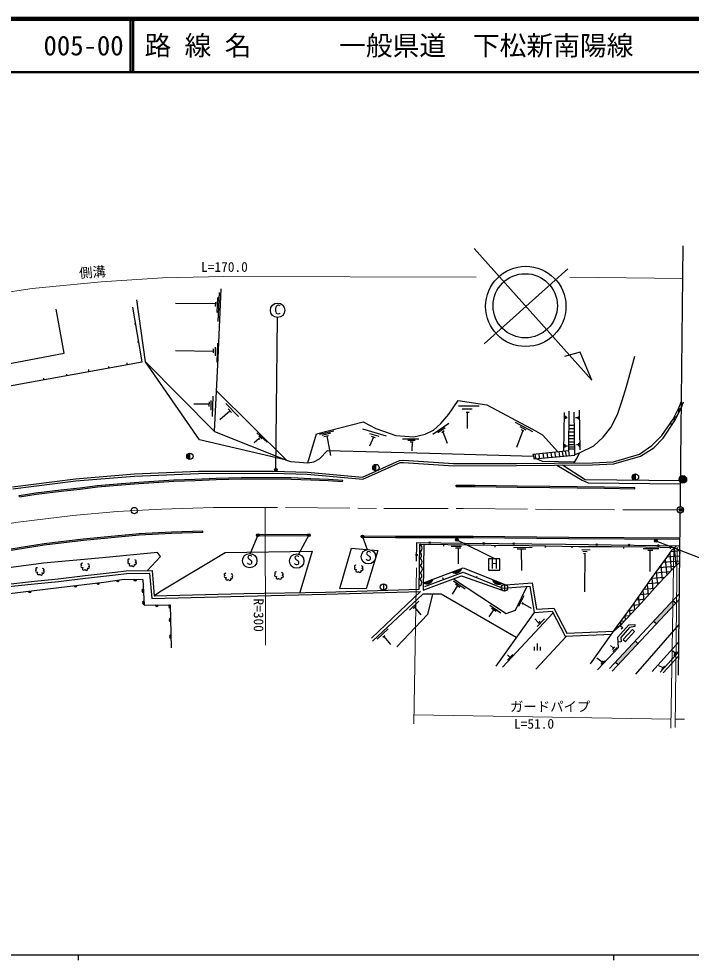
# Model space of a CAD drawing. Units: millimetres at full size, sheet at 1:1000; details may follow other scales. Extents: x 40000 to 680000, y 20000 to 380000.
# Drawn here: x 156906 to 282520, y 204000 to 380000 of the extents above; entities that cross this region are included whole.
import ezdxf
from ezdxf.enums import TextEntityAlignment as Align

# ---------------------------------------------------------------- set-up
doc = ezdxf.new("R2010")
doc.units = ezdxf.units.MM
doc.header["$LTSCALE"] = 1000
doc.header["$PDMODE"] = 32
doc.header["$PDSIZE"] = 500
doc.linetypes.add('CHAIN', pattern=[18.5, 12, -1.5, 3.5, -1.5])
for name, color, linetype, lineweight in [('M-BGD', 7, 'Continuous', 25), ('M-BGD-EXST', 7, 'Continuous', 25), ('M-BMK', 2, 'CHAIN', 13), ('M-BMK-OTRS', 5, 'Continuous', 25), ('M-BMK-SRVR', 3, 'Continuous', 25), ('M-STR-HTXT', 7, 'Continuous', 13), ('M-TTL', 2, 'Continuous', 140), ('M-TTL-BAND', 7, 'Continuous', 25), ('M-TTL-LINE', 7, 'Continuous', 50)]:
    doc.layers.add(name, color=color, linetype=linetype, lineweight=lineweight)
doc.layers.add('M-OTRS', color=6, linetype='Continuous')
doc.layers.add('M-TTL-TXT', color=7, linetype='Continuous')
doc.styles.add('ＭＳ ゴシック', font='')
doc.styles.get('ＭＳ ゴシック').set_extended_font_data('MS Gothic')

msp = doc.modelspace()

# ---------------------------------------------------------------- hatches: boundary and pattern name
at = {"layer": 'M-BGD'}
for points in [[(188863, 298795, 0.41421), (188263, 298195, 0.41421), (188863, 297595)], [(223617, 296697, 0.41421), (223017, 296097, 0.41421), (223617, 295497)], [(272099, 294914, 0.41421), (271499, 294314, 0.41421), (272099, 293714)], [(280276, 293897, 1), (281676, 293897, 1)], [(237887, 276577, 0.51219), (239684, 277251)], [(171385, 274534, 0.84072), (172006, 274611)], [(175053, 275018, 0.84072), (175674, 275102)], [(178319, 275196, 0.84072), (178945, 275185)], [(232492, 274555, 0.51219), (234289, 275229)], [(245380, 275162, 0.51219), (247163, 274452)], [(158632, 272954, 0.84072), (159253, 273031)], [(167204, 274011, 0.84072), (167825, 274089)], [(180144, 273351, 0.84072), (180179, 272726)], [(180268, 271118, 0.84072), (180302, 270493)], [(279652, 270797), (279127, 271260), (275513, 267385), (276067, 266952)], [(182378, 270407, 0.84072), (183004, 270415)], [(185165, 270441, 0.84072), (185181, 269815)], [(185229, 267917, 0.84072), (185245, 267292)], [(185308, 264826, 0.84072), (185323, 264200)], [(272568, 263201), (272077, 263700), (268382, 259738), (268897, 259265)]]:
    msp.add_hatch(color=256, dxfattribs=at).paths.add_polyline_path(points)
at = {"layer": 'M-BGD-EXST'}
for points in [[(205169, 295679, 1), (204669, 295679, 1)], [(201788, 283463, 1), (201288, 283463, 1)], [(211337, 283450, 1), (210837, 283450, 1)], [(221357, 283231, 1), (220857, 283231, 1)], [(239010, 282601, 1), (238510, 282601, 1)], [(276153, 282412, 1), (275653, 282412, 1)]]:
    msp.add_hatch(color=256, dxfattribs=at).paths.add_polyline_path(points)

# ---------------------------------------------------------------- linework, layer by layer
at = {"layer": 'M-BGD'}
for p, q in [((180541, 315878), (178942, 327475)), ((194033, 327887), (193897, 325097)), ((194119, 323410), (194386, 328852)), ((193633, 326730), (186174, 326803)), ((193654, 327031), (193597, 326239)), ((178740, 322916), (178506, 322916)), ((179311, 319531), (179104, 319531)), ((193593, 318641), (193569, 316988)), ((194004, 319341), (193871, 315781)), ((193207, 317801), (186165, 317899)), ((193207, 318303), (193207, 317555)), ((177151, 315370), (177151, 315663)), ((165849, 313319), (165849, 313581)), ((169994, 314071), (169994, 314408)), ((173734, 314750), (173734, 314982)), ((161602, 312548), (161602, 312815)), ((206920, 297487), (193817, 310423)), ((192489, 307542), (192519, 308372)), ((192823, 306838), (192835, 308658)), ((193077, 305642), (193236, 309464)), ((195585, 308048), (197976, 305652)), ((192504, 307957), (189614, 307978)), ((194485, 305108), (196309, 306735)), ((196619, 306388), (195999, 307081)), ((239043, 307636), (242929, 307661)), ((239759, 307068), (241617, 307068)), ((240486, 306467), (241024, 306476)), ((240693, 306471), (240639, 303431)), ((258749, 299170), (258869, 306422)), ((261761, 299442), (261689, 306824)), ((249668, 304589), (252877, 302821)), ((258990, 305801), (258990, 305206)), ((259092, 305687), (259092, 305275)), ((259092, 305481), (259328, 305481)), ((261369, 305400), (260887, 305400)), ((261369, 305567), (261369, 305234)), ((261554, 305709), (261554, 305095)), ((213090, 302345), (215754, 302999)), ((221108, 303334), (225548, 302049)), ((234236, 302344), (237243, 304398)), ((235219, 302674), (236549, 303573)), ((235930, 302644), (236399, 303004)), ((236131, 302798), (236933, 300667)), ((251053, 303039), (249886, 299858)), ((250501, 303774), (251606, 303146)), ((250786, 303207), (251189, 302954)), ((259684, 302755), (260722, 302755)), ((259687, 303405), (260716, 303405)), ((259691, 304055), (260709, 304055)), ((201783, 301549), (200853, 300741)), ((203290, 300828), (201381, 302625)), ((202291, 301443), (201722, 301999)), ((201962, 301363), (201722, 301612)), ((213574, 302143), (215226, 302567)), ((213872, 301905), (214748, 302116)), ((214442, 302043), (215130, 298336)), ((223158, 301806), (222437, 300118)), ((222439, 302497), (224172, 301965)), ((222705, 301952), (223451, 301712)), ((228573, 301477), (231637, 301477)), ((229576, 301194), (230946, 301211)), ((259677, 301505), (260736, 301505)), ((259680, 302105), (260729, 302105)), ((230000, 300900), (230606, 300911)), ((230366, 300906), (230317, 299244)), ((258861, 300503), (258861, 299824)), ((258948, 300434), (258948, 299893)), ((258948, 300164), (259420, 300164)), ((259587, 299254), (259752, 298305)), ((259666, 299605), (260756, 299605)), ((259668, 300005), (260752, 300005)), ((259671, 300405), (260747, 300405)), ((259673, 300905), (260742, 300905)), ((261469, 300374), (261078, 300374)), ((261469, 300640), (261469, 300108)), ((261651, 300772), (261651, 299922)), ((188863, 297595), (188863, 298795)), ((253475, 297789), (253401, 298633)), ((254202, 297849), (254104, 298704)), ((254991, 297914), (254849, 298779)), ((255753, 297977), (255617, 298856)), ((256466, 298035), (256358, 298930)), ((257222, 298097), (257078, 299002)), ((257791, 299074), (257951, 298157)), ((258390, 299134), (258551, 298207)), ((258988, 299194), (259151, 298256)), ((223617, 295497), (223617, 296697)), ((272099, 293714), (272099, 294914)), ((217408, 293513), (217424, 293763)), ((238624, 292560), (238625, 292810)), ((271982, 292126), (271988, 292376)), ((157020, 290632), (156982, 290879)), ((191294, 283953), (191287, 284203)), ((201808, 283603), (210833, 283637)), ((201809, 283353), (201808, 283603)), ((201809, 283353), (210834, 283387)), ((210834, 283387), (210833, 283637)), ((221105, 283106), (221109, 283356)), ((236273, 281709), (236272, 281403)), ((237694, 281403), (239639, 281412)), ((238476, 281088), (239468, 281098)), ((238972, 281093), (238993, 278084)), ((245842, 281589), (245858, 281244)), ((249313, 281180), (252802, 281193)), ((250032, 280919), (251639, 280919)), ((250732, 280919), (250791, 276849)), ((255239, 281492), (255269, 281148)), ((260223, 281382), (260221, 281069)), ((262068, 280774), (263680, 280738)), ((262280, 280445), (263094, 280430)), ((262419, 280056), (262749, 280085)), ((262644, 280076), (262572, 272854)), ((269858, 281322), (269888, 280974)), ((273553, 280987), (276476, 280979)), ((274432, 280653), (275361, 280661)), ((274792, 280656), (274783, 276657)), ((278525, 280075), (278808, 276835)), ((278628, 281195), (278627, 280878)), ((280415, 280507), (278724, 280359)), ((279376, 281100), (279672, 277723)), ((280425, 281449), (279677, 281384)), ((280284, 281478), (280410, 280042)), ((280394, 278623), (277285, 278351)), ((277687, 278898), (277946, 275936)), ((280405, 279565), (278022, 279357)), ((278564, 276581), (275807, 276340)), ((276005, 276609), (276221, 274132)), ((279557, 277609), (276546, 277345)), ((276846, 277753), (277083, 275037)), ((236233, 275156), (236113, 275477)), ((240315, 273359), (238130, 274840)), ((242438, 275527), (242549, 275797)), ((277579, 275554), (275076, 275335)), ((275164, 275461), (275364, 273176)), ((225028, 274370), (225028, 273170)), ((238842, 274023), (237879, 272403)), ((239280, 273702), (238502, 274272)), ((247627, 274203), (247627, 273003)), ((273492, 273063), (273649, 271263)), ((275658, 273503), (273678, 273330)), ((274328, 274262), (274507, 272220)), ((276594, 274526), (274377, 274332)), ((229869, 269453), (231628, 271128)), ((251235, 272143), (250287, 270095)), ((267244, 258518), (280328, 272548)), ((267756, 258041), (280317, 271509)), ((273826, 271461), (272281, 271326)), ((272656, 271863), (272790, 270326)), ((274742, 272482), (272980, 272328)), ((279127, 271260), (279652, 270797)), ((230603, 269758), (231100, 270247)), ((230851, 270003), (232022, 268555)), ((245587, 269520), (244706, 268170)), ((246930, 268885), (244914, 270306)), ((246092, 269178), (245225, 269765)), ((251084, 270892), (250876, 270557)), ((250980, 270725), (252630, 269840)), ((271932, 269413), (270830, 269317)), ((270979, 269518), (271068, 268494)), ((272895, 270439), (271571, 270323)), ((271819, 270664), (271929, 269410)), ((253213, 268977), (246013, 259000)), ((247273, 258752), (256729, 268941)), ((254022, 267085), (253283, 267798)), ((255092, 267842), (253765, 266377)), ((270968, 268388), (270089, 268311)), ((270137, 268377), (270207, 267578)), ((223825, 264002), (225897, 265962)), ((254278, 267391), (253922, 266966)), ((268455, 266089), (268472, 265895)), ((268946, 266329), (268606, 266299)), ((269296, 267236), (269344, 266693)), ((270004, 267362), (269347, 267305)), ((272169, 257474), (280265, 266777)), ((275513, 267385), (276067, 266952)), ((224901, 264368), (225276, 264723)), ((225088, 264545), (226372, 263001)), ((253516, 258426), (259216, 264604)), ((253279, 261877), (253279, 262574)), ((253813, 261877), (253813, 263205)), ((254346, 261877), (254346, 262574)), ((268033, 262341), (267452, 262856)), ((267822, 262110), (268244, 262571)), ((267902, 261701), (268676, 262458)), ((272077, 263700), (272568, 263201)), ((275238, 257973), (280230, 263542)), ((249225, 261153), (248210, 260072)), ((248689, 260582), (248216, 261098)), ((276742, 257829), (280209, 261643)), ((277304, 257739), (280201, 260871)), ((279509, 261393), (279121, 261767)), ((279977, 261633), (279293, 260886)), ((279658, 261574), (279306, 261146)), ((265869, 259693), (264889, 260435)), ((266096, 259949), (265642, 259438)), ((266398, 259937), (265706, 259128)), ((268382, 259738), (268897, 259265)), ((277264, 258656), (276477, 259006)), ((277534, 258947), (276994, 258365))]:
    msp.add_line(p, q, dxfattribs=at)
for points in [[(193437, 302870), (194130, 316627), (194732, 329489)], [(125682, 309962), (165376, 317488), (163891, 325694)], [(153797, 311131), (179929, 315874), (178204, 326090)], [(260767, 298523), (261636, 298874), (264321, 300185), (266108, 301767), (267531, 303576), (268773, 306025), (269630, 308642), (270414, 311248), (271969, 316939)], [(155705, 292518), (167516, 294001), (178519, 294916), (190484, 295399), (204368, 295447), (210819, 295254), (221121, 294328), (228058, 297425), (228787, 297480), (238139, 296846), (249880, 296865), (264106, 296991), (268011, 297196), (272878, 298586), (275151, 300245), (277031, 302125), (279130, 305133), (280299, 307387), (280720, 308520)], [(155762, 292122), (167558, 293603), (178544, 294517), (190493, 294999), (204362, 295047), (210795, 294855), (221189, 293920), (228158, 297031), (228788, 297079), (238125, 296446), (249882, 296465), (264118, 296591), (268077, 296799), (273056, 298221), (275525, 299810), (277317, 301603), (279473, 304926), (280665, 307224), (281095, 308380)], [(210882, 297002), (212519, 302412), (221259, 304640), (223614, 303402), (227333, 302080), (230707, 301874), (232808, 302323), (234355, 303114), (235765, 304334), (237232, 306061), (239012, 308660), (244317, 307852), (253425, 302941), (254737, 302198), (257638, 299058)], [(252968, 298590), (259664, 299261), (259706, 306666)], [(252968, 298590), (253165, 297764), (260769, 298389), (260683, 306438)], [(206920, 297487), (207643, 297235), (210882, 297002), (212015, 297191), (213109, 297730), (214559, 299317), (233649, 298821), (253054, 298230)], [(253583, 297798), (254698, 297287), (260805, 297188)], [(260669, 296961), (261235, 297908), (261636, 298874)], [(257439, 296532), (262162, 293738), (263294, 293219), (280551, 293031)], [(280558, 293613), (262710, 293809), (258511, 296542)], [(156982, 290879), (160083, 291365), (164766, 291936), (168327, 292329), (171586, 292722), (176090, 293143), (179318, 293359), (183066, 293634), (185844, 293821), (189818, 293948), (193771, 294125), (198492, 294214), (207805, 294213), (211469, 294053), (214742, 293940), (217424, 293763)], [(157020, 290632), (160117, 291118), (164795, 291688), (168356, 292080), (171612, 292473), (176110, 292894), (179335, 293110), (183084, 293385), (185856, 293571), (189828, 293698), (193779, 293875), (198494, 293964), (207799, 293963), (211459, 293803), (214730, 293691), (217408, 293513)], [(238624, 292560), (242166, 292549), (250013, 292458), (256100, 292363), (266334, 292260), (271982, 292126)], [(238625, 292810), (242168, 292799), (250017, 292708), (256103, 292613), (266338, 292510), (271988, 292376)], [(191287, 284203), (185405, 284042), (179399, 283686), (168936, 282714), (161618, 281817), (147562, 279571), (140296, 278146), (132190, 276276), (123458, 273930), (117591, 272281)], [(191294, 283953), (185416, 283792), (179418, 283436), (168963, 282465), (161653, 281570), (147606, 279325), (140348, 277901), (132250, 276034), (123524, 273689), (117658, 272040)], [(221105, 283106), (227288, 283009), (241799, 283001), (259609, 282826), (280439, 282687)], [(221109, 283356), (227290, 283259), (241800, 283251), (259611, 283076), (280441, 282937)], [(231220, 278575), (231237, 282105), (240221, 281973), (259022, 281766), (280425, 281476)], [(231703, 273382), (231840, 281785), (237035, 281696), (245155, 281593), (252269, 281557), (261528, 281354), (267663, 281354), (273964, 281262), (279465, 281183)], [(232584, 281772), (232476, 273206), (239634, 275873), (247189, 273193)], [(180956, 276836), (183354, 279468), (182789, 280201), (172514, 279214), (161534, 278199), (153613, 277175), (142698, 275604), (133772, 273265), (131171, 272554)], [(182196, 272114), (183217, 272836), (195450, 280241), (211726, 280487), (209408, 272736)], [(263704, 259396), (268572, 266254), (271758, 270575), (275209, 275525), (277976, 279292), (278982, 280727), (279784, 281485)], [(168842, 278181), (168714, 278226), (168602, 278181), (168495, 278048), (168515, 277917), (168598, 277859), (168658, 277847), (168552, 277786), (168488, 277597), (168520, 277460), (168701, 277391), (168848, 277410), (168772, 277213), (168769, 277047), (168892, 276971), (169074, 276933), (169200, 276989), (169232, 277050), (169285, 276968), (169517, 276865), (169690, 276933), (169789, 277093), (169747, 277204), (169677, 277256), (169870, 277208), (170062, 277321), (170115, 277520), (170043, 277597), (169915, 277629), (170073, 277673), (170095, 277761), (170053, 277932), (169971, 278022), (169799, 278099)], [(177596, 278947), (177468, 278993), (177356, 278948), (177250, 278814), (177270, 278684), (177352, 278625), (177412, 278614), (177307, 278553), (177242, 278364), (177274, 278227), (177455, 278158), (177603, 278177), (177526, 277980), (177523, 277814), (177647, 277738), (177829, 277700), (177954, 277756), (177987, 277817), (178039, 277734), (178271, 277632), (178445, 277700), (178544, 277860), (178502, 277971), (178431, 278023), (178625, 277975), (178816, 278088), (178869, 278287), (178798, 278364), (178670, 278395), (178827, 278440), (178849, 278528), (178808, 278699), (178726, 278788), (178554, 278866)], [(268032, 265492), (269566, 266896), (273197, 270759), (276313, 274234), (279428, 277481), (280392, 278435)], [(84704, 255360), (86075, 256033), (90601, 257913), (98142, 260985), (102878, 262776), (105868, 263842), (111012, 265344), (119170, 267753), (121313, 268313), (124874, 268946), (140266, 271762), (148437, 273286), (154309, 274268), (159801, 274871), (164253, 275287), (169272, 275911), (174892, 276535), (176989, 276824), (181810, 276838), (182196, 272114), (198943, 272526), (214227, 272833), (231703, 273382)], [(84835, 255075), (86212, 255679), (90718, 257545), (98270, 260592), (103040, 262359), (106018, 263364), (111153, 264864), (119304, 267271), (121421, 267824), (124963, 268454), (140357, 271270), (148524, 272794), (154377, 273773), (159852, 274374), (164307, 274790), (169331, 275414), (174953, 276038), (177024, 276324), (181349, 276337), (181736, 271602), (198957, 272026), (214234, 272453), (231933, 272920), (222792, 264208)], [(160394, 277325), (160266, 277371), (160154, 277326), (160048, 277192), (160068, 277062), (160151, 277003), (160210, 276992), (160105, 276931), (160040, 276742), (160072, 276605), (160254, 276536), (160401, 276555), (160324, 276358), (160321, 276192), (160445, 276116), (160627, 276077), (160752, 276133), (160785, 276195), (160837, 276112), (161069, 276009), (161243, 276077), (161342, 276237), (161300, 276349), (161229, 276401), (161423, 276353), (161614, 276465), (161667, 276664), (161596, 276741), (161468, 276773), (161625, 276817), (161647, 276906), (161606, 277076), (161524, 277166), (161352, 277244)], [(195622, 276314), (195494, 276360), (195382, 276314), (195276, 276181), (195295, 276051), (195378, 275992), (195438, 275980), (195332, 275920), (195268, 275730), (195300, 275594), (195481, 275524), (195629, 275543), (195552, 275347), (195549, 275180), (195673, 275104), (195855, 275066), (195980, 275122), (196013, 275184), (196065, 275101), (196297, 274998), (196471, 275066), (196569, 275226), (196528, 275337), (196457, 275390), (196650, 275342), (196842, 275454), (196895, 275653), (196823, 275730), (196696, 275762), (196853, 275806), (196875, 275895), (196834, 276065), (196752, 276155), (196579, 276233)], [(205053, 276535), (204925, 276581), (204813, 276536), (204706, 276402), (204726, 276272), (204809, 276213), (204869, 276202), (204763, 276141), (204699, 275952), (204731, 275815), (204912, 275746), (205059, 275765), (204983, 275568), (204980, 275402), (205103, 275326), (205285, 275288), (205411, 275343), (205443, 275405), (205496, 275322), (205728, 275219), (205901, 275288), (206000, 275447), (205958, 275559), (205888, 275611), (206081, 275563), (206273, 275675), (206326, 275874), (206254, 275951), (206126, 275983), (206284, 276028), (206306, 276116), (206264, 276286), (206182, 276376), (206010, 276454)], [(219947, 277820), (219819, 277865), (219707, 277820), (219601, 277686), (219621, 277556), (219703, 277497), (219763, 277486), (219658, 277425), (219593, 277236), (219625, 277099), (219807, 277030), (219954, 277049), (219877, 276852), (219874, 276686), (219998, 276610), (220180, 276572), (220305, 276628), (220338, 276689), (220390, 276607), (220622, 276504), (220796, 276572), (220895, 276732), (220853, 276843), (220782, 276895), (220976, 276847), (221167, 276960), (221220, 277159), (221149, 277236), (221021, 277267), (221178, 277312), (221200, 277400), (221159, 277571), (221077, 277661), (220905, 277738)], [(232492, 274555), (239917, 277338), (247868, 274172), (252819, 274526), (253622, 269599), (256890, 269831), (259291, 265158), (268032, 265492)], [(232755, 273853), (239909, 276534), (247323, 273582)], [(113943, 263550), (121713, 266693), (131724, 268330), (148902, 271367), (154688, 272472), (164360, 273656), (172757, 274705), (176594, 275228), (180044, 275165), (180308, 270383), (185165, 270441), (185370, 262386)], [(238144, 275318), (247932, 268824), (249675, 269452), (251889, 273908)], [(247323, 273582), (252357, 273942), (253213, 268977), (256567, 269256), (258962, 264595), (267630, 264926)], [(249838, 264301), (235807, 272452), (232403, 272450), (222979, 263639)], [(234223, 272451), (233230, 268650), (227539, 262608)], [(265040, 258270), (268934, 262467), (268819, 264422), (270867, 266697), (272007, 266736), (272007, 266359), (271031, 266204), (269379, 264311), (269447, 263529), (268877, 263444)], [(269239, 266597), (269733, 266148), (269441, 265875)]]:
    msp.add_lwpolyline(points, dxfattribs=at)
for points in [[(206920, 297487), (190657, 301265), (180541, 315878), (193437, 302870)], [(219056, 281007), (223988, 280621), (221772, 273437), (216879, 273495)], [(270248, 263605), (271947, 265439), (271543, 265813), (269844, 263979)]]:
    msp.add_lwpolyline(points, close=True, dxfattribs=at)
for centre, radius in [((188863, 298195), 600), ((223617, 296097), 600), ((272099, 294314), 600), ((280976, 293897), 700), ((233674, 282069), 150), ((243764, 281934), 150), ((249363, 281872), 150), ((264873, 281687), 150), ((270895, 281605), 150), ((276387, 281531), 150), ((231226, 279756), 150), ((225028, 273770), 600), ((247627, 273603), 600)]:
    msp.add_circle(centre, radius, dxfattribs=at)
for centre, radius, start, end in [((280157, 307767), 698, 268.14152, 47.21453), ((279083, 306639), 1136, 282.90308, 22.26719), ((278541, 305126), 893, 267.50475, 27.03161), ((231385, 281047), 867, 299.80558, 58.32333), ((231501, 279708), 666, 296.34417, 61.78474), ((231565, 278471), 680, 288.04996, 70.07895), ((231602, 275849), 614, 282.43149, 75.69742), ((231587, 277137), 713, 283.48334, 74.64557), ((238543, 277561), 1182, 236.30249, 344.78765), ((171689, 274627), 318, 197.01761, 357.23534), ((175356, 275114), 318, 197.64314, 357.86087), ((178633, 275245), 318, 188.85436, 349.07209), ((231511, 274598), 689, 287.02007, 71.10883), ((233148, 275539), 1182, 236.30249, 344.78765), ((246527, 275449), 1182, 194.04552, 302.53067), ((158936, 273047), 318, 196.86854, 357.08627), ((167507, 274104), 318, 197.01761, 357.23534), ((180216, 273041), 318, 103.05703, 263.27476), ((180339, 270808), 318, 103.05703, 263.27476), ((182690, 270466), 318, 190.57436, 350.79209), ((185227, 270129), 318, 101.34855, 261.56629), ((185291, 267606), 318, 101.34855, 261.56629), ((185370, 264514), 318, 101.34855, 261.56629)]:
    msp.add_arc(centre, radius, start, end, dxfattribs=at)
at = {"layer": 'M-BGD-EXST'}
for p, q in [((204919, 295679), (205243, 324154)), ((201538, 283463), (200154, 280038)), ((211087, 283450), (209129, 279934)), ((221107, 283231), (221972, 280751)), ((238760, 282601), (245903, 279043)), ((275903, 282412), (286743, 278209)), ((246773, 279043), (244673, 279043)), ((244673, 279043), (244673, 276943)), ((246773, 276943), (246773, 279043)), ((244673, 276943), (246773, 276943))]:
    msp.add_line(p, q, dxfattribs=at)
for centre, radius in [((205254, 325504), 1350), ((204919, 295679), 250), ((201538, 283463), 250), ((211087, 283450), 250), ((221107, 283231), 250), ((238760, 282601), 250), ((275903, 282412), 250), ((200040, 278692), 1350), ((208825, 278619), 1350), ((222221, 279424), 1350)]:
    msp.add_circle(centre, radius, dxfattribs=at)
at = {"layer": 'M-BMK'}
msp.add_lwpolyline([(80297, 264963), (83812, 266329), (90076, 268664), (95778, 270774), (100419, 272458), (104299, 273731), (110072, 275582), (116605, 277469), (122861, 279185), (133418, 281722), (141911, 283464), (148603, 284656), (156805, 285904), (166996, 287151), (175294, 287877), (183532, 288346), (193247, 288622), (206725, 288642), (225094, 288449), (239918, 288466), (256228, 288276), (272484, 288213), (280499, 288193)], dxfattribs=at)
at = {"layer": 'M-BMK-OTRS'}
msp.add_line((280162, 257297), (281037, 337583), dxfattribs=at)
at = {"layer": 'M-BMK-SRVR'}
for p, q in [((241991, 337073), (263990, 312436)), ((259481, 333251), (243817, 319264)), ((261759, 317646), (258862, 316864)), ((263990, 312436), (261759, 317646))]:
    msp.add_line(p, q, dxfattribs=at)
for centre, radius in [((251617, 326229), 7500), ((251519, 326353), 6000), ((178487, 288058), 600), ((280499, 288193), 600)]:
    msp.add_circle(centre, radius, dxfattribs=at)
at = {"layer": 'M-OTRS'}
msp.add_point((280614, 288182), dxfattribs=at)
at = {"layer": 'M-STR-HTXT'}
for p, q in [((259826, 331709), (280971, 331478)), ((202973, 262920), (202935, 288636)), ((278732, 247352), (279270, 281133)), ((279559, 247490), (279896, 281201)), ((230678, 248182), (231198, 277363)), ((230708, 249895), (278760, 249086)), ((279575, 249072), (281271, 249043))]:
    msp.add_line(p, q, dxfattribs=at)
msp.add_lwpolyline([(92928, 313333), (108289, 318643), (120230, 321982), (135646, 325655), (146276, 327558), (159399, 329559), (172295, 330829), (183752, 331592), (195203, 331803), (242335, 331695)], dxfattribs=at)
at = {"layer": 'M-TTL'}
msp.add_line((680000, 380000), (40000, 380000), dxfattribs=at)
at = {"layer": 'M-TTL-BAND'}
for p, q in [((40000, 205000), (579000, 205000)), ((168000, 205000), (168000, 204000)), ((268000, 205000), (268000, 204000))]:
    msp.add_line(p, q, dxfattribs=at)
at = {"layer": 'M-TTL-LINE'}
for p, q in [((177750, 380000), (177750, 370000)), ((178250, 380000), (178250, 370000)), ((40000, 370000), (680000, 370000))]:
    msp.add_line(p, q, dxfattribs=at)

# ---------------------------------------------------------------- texts
at = {"layer": 'M-BGD-EXST', "style": 'ＭＳ ゴシック'}
for s, p in [('C', (204599, 324211)), ('S', (221566, 278132)), ('S', (199385, 277400)), ('S', (208169, 277327))]:
    msp.add_text(s, height=1833, rotation=358.508, dxfattribs=at).set_placement(p, align=Align.BOTTOM_LEFT)
msp.add_text('H', height=1833, dxfattribs=at).set_placement((245126, 276635), align=Align.BOTTOM_LEFT)
at = {"layer": 'M-STR-HTXT', "style": 'ＭＳ ゴシック'}
for s, p in [('L=170.0', (190960, 332146)), ('ガードパイプ', (248671, 249940)), ('L=51.0', (249426, 246729))]:
    msp.add_text(s, height=1833, dxfattribs=at).set_placement(p, align=Align.BOTTOM_LEFT)
for s, rotation, p in [('側溝', 4.514, (168285, 330973)), ('R=300', 270, (200249, 271616))]:
    msp.add_text(s, height=1833, rotation=rotation, dxfattribs=at).set_placement(p, align=Align.BOTTOM_LEFT)
at = {"layer": 'M-TTL-TXT', "style": 'ＭＳ ゴシック'}
for s, p in [('005-00', (161521, 375000)), ('路 線 名', (180380, 375000)), ('一般県道\u3000下松新南陽線', (216734, 375000))]:
    msp.add_text(s, height=3666, dxfattribs=at).set_placement(p, align=Align.MIDDLE_LEFT)

doc.saveas('drawing.dxf')
